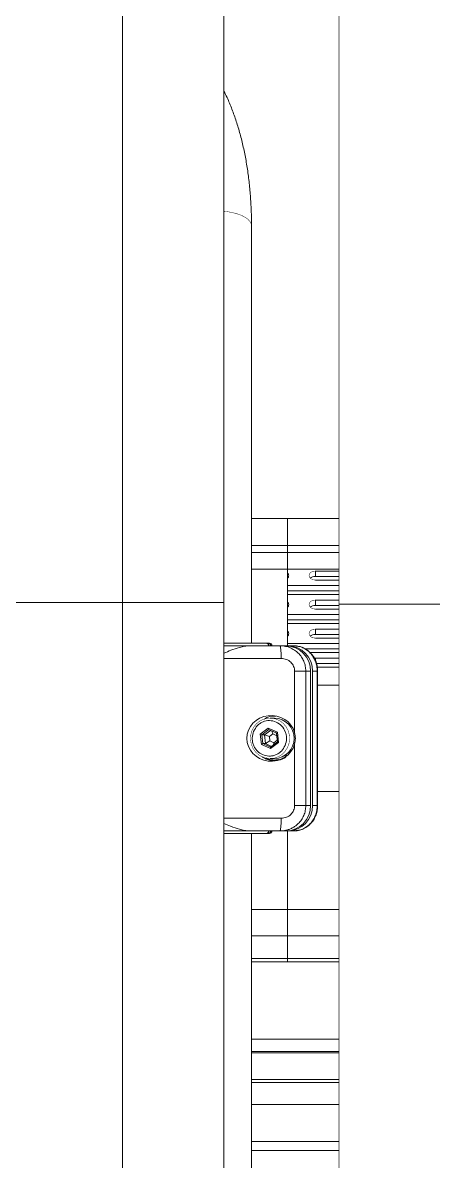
# Model space of a CAD drawing. Header units: millimetres. Extents: x -16985 to -606, y 2122 to 9380.
# Drawn here: x -13072.8 to -12911.1, y 5577.9 to 6026.6 of the extents above; entities that cross this region are included whole.
import ezdxf

# ---------------------------------------------------------------- set-up
doc = ezdxf.new("R2010")
doc.units = ezdxf.units.MM
for name, pattern in [('K5LT32768', [0]), ('K5LT32769', [0]), ('K5LT_THIN', [0])]:
    doc.linetypes.add(name, pattern=pattern)

msp = doc.modelspace()

# ---------------------------------------------------------------- linework, layer by layer
at = {"color": 7, "linetype": 'K5LT_THIN', "lineweight": 18}
for p, q in [((-13033.55, 5798.19), (-13033.55, 6078.19)), ((-12993.55, 6078.19), (-12993.55, 5798.19)), ((-12982.71, 5782.09), (-12982.71, 5946.65)), ((-12968.55, 5831.22), (-12982.71, 5831.22)), ((-12968.55, 5831.22), (-12968.55, 5820.56)), ((-12948.33, 5831.22), (-12968.55, 5831.22)), ((-12968.55, 5817.78), (-12968.55, 5820.56)), ((-12968.55, 5817.78), (-12982.71, 5817.78)), ((-12948.33, 5817.78), (-12968.55, 5817.78)), ((-12968.55, 5817.78), (-12968.55, 5811.26)), ((-12968.55, 5811.26), (-12968.55, 5781.09)), ((-12968.55, 5811.26), (-12968.55, 5809.83)), ((-12968.55, 5807.69), (-12968.55, 5804.84)), ((-12948.33, 5810.55), (-12957.55, 5810.55)), ((-12957.55, 5808.45), (-12957.55, 5810.55)), ((-12948.33, 5808.45), (-12957.55, 5808.45)), ((-12957.55, 5806.97), (-12948.33, 5806.97)), ((-12948.33, 5804.84), (-12968.55, 5804.84)), ((-12948.33, 5802.74), (-12968.55, 5802.74)), ((-13093.55, 5798.19), (-13033.55, 5798.19)), ((-13033.55, 4760.19), (-13033.55, 5798.19)), ((-12993.55, 5798.19), (-13033.55, 5798.19)), ((-12993.55, 5798.19), (-12993.55, 4760.19)), ((-12968.55, 5801.26), (-12968.55, 5798.39)), ((-12968.55, 5801.26), (-12948.33, 5801.26)), ((-12948.33, 5799.11), (-12957.55, 5799.11)), ((-12957.55, 5797.01), (-12957.55, 5799.11)), ((-12968.55, 5796.25), (-12968.55, 5793.4)), ((-12948.33, 5793.4), (-12968.55, 5793.4)), ((-12948.33, 5797.01), (-12957.55, 5797.01)), ((-12957.55, 5795.53), (-12948.33, 5795.53)), ((-12908.23, 5797.5), (-12948.23, 5797.5)), ((-12948.33, 5791.3), (-12968.55, 5791.3)), ((-12968.55, 5789.83), (-12968.55, 5786.96)), ((-12968.55, 5789.83), (-12948.33, 5789.83)), ((-12968.55, 5784.81), (-12968.55, 5781.96)), ((-12948.33, 5787.67), (-12957.55, 5787.67)), ((-12957.55, 5785.57), (-12957.55, 5787.67)), ((-12948.33, 5785.57), (-12957.55, 5785.57)), ((-12976.88, 5782.09), (-12993.55, 5782.09)), ((-12971.45, 5781.09), (-12983.55, 5781.09)), ((-12976.7, 5782.09), (-12976.09, 5782.09)), ((-12969.38, 5780.88), (-12971.46, 5780.99)), ((-12971.37, 5780.91), (-12971.45, 5781.09)), ((-12969.12, 5781.09), (-12971.45, 5781.09)), ((-12969.12, 5781.09), (-12968.33, 5781.09)), ((-12948.33, 5781.96), (-12968.55, 5781.96)), ((-12966, 5781.09), (-12968.33, 5781.09)), ((-12965.45, 5780.9), (-12966, 5781.09)), ((-12948.33, 5779.86), (-12961.62, 5779.86)), ((-12957.55, 5784.1), (-12948.33, 5784.1)), ((-12959.67, 5778.39), (-12948.33, 5778.39)), ((-12957.55, 5776.24), (-12957.99, 5776.22)), ((-12948.33, 5776.24), (-12957.55, 5776.24)), ((-12965.73, 5771.09), (-12965.73, 5746.84)), ((-12961.32, 5771.09), (-12965.73, 5771.09)), ((-12961.32, 5718.09), (-12961.32, 5771.09)), ((-12961.32, 5771.09), (-12959.47, 5771.09)), ((-12959.47, 5771.09), (-12959.47, 5718.09)), ((-12958.68, 5771.09), (-12958.68, 5718.09)), ((-12956.83, 5771.09), (-12958.68, 5771.09)), ((-12948.33, 5774.15), (-12957.14, 5774.15)), ((-12956.83, 5718.09), (-12956.83, 5771.09)), ((-12956.79, 5772.67), (-12948.33, 5772.67)), ((-12956.66, 5718.08), (-12956.66, 5771.09)), ((-12948.33, 5765.59), (-12956.66, 5765.59)), ((-12976.08, 5748.61), (-12979.23, 5746.22)), ((-12972.52, 5746.97), (-12976.08, 5748.61)), ((-12976.08, 5748.61), (-12975.89, 5748.03)), ((-12973.69, 5752.59), (-12975.4, 5752.59)), ((-12979.23, 5746.22), (-12978.81, 5742.2)), ((-12979.23, 5746.22), (-12978.59, 5745.99)), ((-12975.89, 5748.03), (-12978.59, 5745.99)), ((-12978.59, 5745.99), (-12978.23, 5742.54)), ((-12978.59, 5745.99), (-12977.53, 5745.99)), ((-12975.23, 5747.73), (-12977.53, 5745.99)), ((-12977.53, 5745.99), (-12977.18, 5742.54)), ((-12977.53, 5745.99), (-12975.61, 5745.29)), ((-12972.83, 5746.63), (-12975.89, 5748.03)), ((-12974.26, 5746.31), (-12975.61, 5745.29)), ((-12975.61, 5745.29), (-12975.43, 5743.57)), ((-12974.64, 5747.46), (-12974.26, 5746.31)), ((-12972.73, 5745.61), (-12974.26, 5746.31)), ((-12972.52, 5746.97), (-12972.83, 5746.63)), ((-12972.48, 5743.19), (-12972.83, 5746.63)), ((-12972.55, 5743.89), (-12972.73, 5745.61)), ((-12972.73, 5745.61), (-12972.73, 5745.61)), ((-12972.1, 5742.95), (-12972.52, 5746.97)), ((-12978.81, 5742.2), (-12978.23, 5742.54)), ((-12978.81, 5742.2), (-12975.25, 5740.57)), ((-12978.23, 5742.54), (-12975.18, 5741.14)), ((-12977.18, 5742.54), (-12978.23, 5742.54)), ((-12977.18, 5742.54), (-12975.43, 5743.57)), ((-12974.78, 5741.44), (-12977.18, 5742.54)), ((-12975.43, 5743.57), (-12973.9, 5742.86)), ((-12975.25, 5740.57), (-12972.1, 5742.95)), ((-12975.25, 5740.57), (-12975.18, 5741.14)), ((-12975.18, 5741.14), (-12972.48, 5743.19)), ((-12974.01, 5742.03), (-12973.9, 5742.86)), ((-12973.9, 5742.86), (-12972.55, 5743.89)), ((-12972.55, 5743.89), (-12972.55, 5743.88)), ((-12972.48, 5743.19), (-12972.1, 5742.95)), ((-12969.46, 5741.82), (-12969.49, 5741.75)), ((-12965.73, 5742.33), (-12965.73, 5718.09)), ((-12975.4, 5736.59), (-12973.69, 5736.59)), ((-12969.27, 5737.37), (-12969.49, 5737.88)), ((-12969.08, 5738.17), (-12968.87, 5737.67)), ((-12956.66, 5723.59), (-12948.33, 5723.59)), ((-12965.73, 5718.09), (-12961.32, 5718.09)), ((-12959.47, 5718.09), (-12961.32, 5718.09)), ((-12956.83, 5718.09), (-12958.68, 5718.09)), ((-12971.45, 5708.09), (-12983.55, 5708.09)), ((-12971.46, 5708.18), (-12969.38, 5708.29)), ((-12971.45, 5708.09), (-12971.37, 5708.27)), ((-12969.12, 5708.09), (-12971.45, 5708.09)), ((-12968.33, 5708.09), (-12969.12, 5708.09)), ((-12968.55, 5708.09), (-12968.55, 5677.12)), ((-12968.33, 5708.09), (-12966, 5708.09)), ((-12965.45, 5708.27), (-12966, 5708.09)), ((-12976.88, 5707.09), (-12993.55, 5707.09)), ((-12982.71, 5331.17), (-12982.71, 5707.09)), ((-12976.09, 5707.09), (-12976.7, 5707.09)), ((-12976.09, 5707.09), (-12975.58, 5707.09)), ((-12968.55, 5677.12), (-12968.55, 5666.73)), ((-12968.55, 5657.82), (-12968.55, 5666.73)), ((-12982.71, 5656.51), (-12968.55, 5656.51)), ((-12968.55, 5657.82), (-12968.55, 5656.51)), ((-12968.55, 5656.51), (-12948.33, 5656.51)), ((-12982.71, 5621.16), (-12948.33, 5621.16)), ((-12982.71, 5610.16), (-12948.34, 5610.16)), ((-12982.71, 5585.66), (-12948.34, 5585.66)), ((-12982.71, 5582.15), (-12948.34, 5582.15))]:
    msp.add_line(p, q, dxfattribs=at)
at = {"color": 8, "linetype": 'K5LT32768', "lineweight": 15, "true_color": 0x808080}
for p, q in [((-12968.55, 5820.56), (-12982.71, 5820.56)), ((-12948.33, 5820.56), (-12968.55, 5820.56)), ((-12968.55, 5811.26), (-12982.71, 5811.26)), ((-12948.33, 5811.26), (-12968.55, 5811.26)), ((-12993.55, 5781.09), (-12983.55, 5781.09)), ((-12993.55, 5776.09), (-12971.03, 5776.09)), ((-12957.55, 5775.27), (-12957.55, 5776.24)), ((-12956.68, 5771.09), (-12956.83, 5771.09)), ((-12948.33, 5772.66), (-12956.79, 5772.66)), ((-12956.68, 5718.09), (-12956.83, 5718.09)), ((-12971.03, 5713.09), (-12993.55, 5713.09)), ((-12983.55, 5708.09), (-12993.55, 5708.09)), ((-12968.55, 5677.12), (-12982.71, 5677.12)), ((-12948.33, 5677.12), (-12968.55, 5677.12)), ((-12968.55, 5666.73), (-12982.71, 5666.73)), ((-12948.33, 5666.73), (-12968.55, 5666.73)), ((-12968.55, 5657.82), (-12982.71, 5657.82)), ((-12948.33, 5657.82), (-12968.55, 5657.82)), ((-12948.33, 5626.05), (-12982.71, 5626.05)), ((-12982.71, 5620.59), (-12948.33, 5620.59)), ((-12982.71, 5609), (-12948.34, 5609)), ((-12982.71, 5600.23), (-12948.34, 5600.23))]:
    msp.add_line(p, q, dxfattribs=at)
at = {"color": 7, "linetype": 'K5LT_THIN', "const_width": 0.18}
for points in [[(-12948.33, 5797.5), (-12948.33, 5832.34), (-12948.33, 5867.19), (-12948.33, 5902.03), (-12948.33, 5936.87), (-12948.34, 5971.71), (-12948.34, 6006.54), (-12948.34, 6041.37), (-12948.35, 6076.19)], [(-12948.23, 5797.5), (-12948.23, 5832.51), (-12948.23, 5867.52), (-12948.23, 5902.53), (-12948.23, 5937.53), (-12948.24, 5972.53), (-12948.24, 6007.53), (-12948.24, 6042.52), (-12948.25, 6077.5)], [(-12957.55, 5810.55), (-12958.51, 5810.41), (-12959.32, 5810.02), (-12959.86, 5809.44), (-12960.05, 5808.76), (-12959.86, 5808.07), (-12959.32, 5807.49), (-12958.51, 5807.11), (-12957.55, 5806.97)], [(-12957.55, 5799.11), (-12958.51, 5798.97), (-12959.32, 5798.58), (-12959.86, 5798), (-12960.05, 5797.32), (-12959.86, 5796.64), (-12959.32, 5796.06), (-12958.51, 5795.67), (-12957.55, 5795.53)], [(-12948.52, 4790.84), (-12948.5, 4849.83), (-12948.47, 4908.86), (-12948.46, 4967.93), (-12948.44, 5027.04), (-12948.42, 5086.17), (-12948.41, 5145.34), (-12948.39, 5204.54), (-12948.38, 5263.76), (-12948.37, 5323.01), (-12948.36, 5382.28), (-12948.35, 5441.56), (-12948.34, 5500.86), (-12948.34, 5560.17), (-12948.33, 5619.49), (-12948.33, 5678.82), (-12948.33, 5738.16), (-12948.33, 5797.5)], [(-12948.42, 4787.5), (-12948.4, 4846.68), (-12948.38, 4905.91), (-12948.36, 4965.17), (-12948.34, 5024.48), (-12948.32, 5083.81), (-12948.31, 5143.18), (-12948.29, 5202.57), (-12948.28, 5261.99), (-12948.27, 5321.43), (-12948.26, 5380.89), (-12948.25, 5440.38), (-12948.25, 5499.87), (-12948.24, 5559.38), (-12948.23, 5618.9), (-12948.23, 5678.43), (-12948.23, 5737.96), (-12948.23, 5797.5)], [(-12957.55, 5787.67), (-12958.51, 5787.53), (-12959.32, 5787.15), (-12959.86, 5786.57), (-12960.05, 5785.88), (-12959.86, 5785.2), (-12959.32, 5784.62), (-12958.51, 5784.23), (-12957.55, 5784.1)]]:
    msp.add_lwpolyline(points, dxfattribs=at)
at = {"color": 8, "linetype": 'K5LT32769', "true_color": 0x808080, "const_width": 0.18}
msp.add_lwpolyline([(-12982.71, 5946.65), (-12982.81, 5947.36), (-12983.26, 5948.28), (-12984.06, 5949.16), (-12985.19, 5949.97), (-12986.61, 5950.7), (-12988.3, 5951.33), (-12990.2, 5951.83), (-12992.27, 5952.2), (-12993.55, 5952.35)], dxfattribs=at)
at = {"color": 7, "linetype": 'K5LT_THIN', "const_width": 0.18}
msp.add_lwpolyline([(-12978.52, 5737.27), (-12979.97, 5738.14), (-12981.2, 5739.31), (-12982.16, 5740.72), (-12982.8, 5742.32), (-12983.1, 5744.02), (-12983.04, 5745.75), (-12982.62, 5747.42), (-12981.86, 5748.96), (-12980.8, 5750.3), (-12979.49, 5751.37), (-12977.99, 5752.12), (-12976.36, 5752.52), (-12974.7, 5752.55), (-12973.06, 5752.21), (-12971.53, 5751.51), (-12970.19, 5750.49), (-12969.09, 5749.19), (-12968.28, 5747.67), (-12967.81, 5746.01), (-12967.69, 5744.29), (-12967.93, 5742.58), (-12968.52, 5740.96), (-12969.44, 5739.51), (-12970.63, 5738.3), (-12972.04, 5737.38), (-12973.62, 5736.8), (-12975.27, 5736.59), (-12976.93, 5736.75)], close=True, dxfattribs=at)
at = {"color": 7, "linetype": 'K5LT_THIN', "lineweight": 18}
for centre, radius, start, end in [((-12969.47, 5808.76), 1.41, 310.6502, 49.3498), ((-12957.67, 5805.62), 2.83, 87.6845, 132.3902), ((-12969.47, 5797.32), 1.41, 310.6502, 49.3498), ((-12957.67, 5794.18), 2.83, 87.6845, 132.3902), ((-12969.47, 5785.88), 1.41, 310.6502, 49.3498), ((-12957.67, 5782.74), 2.83, 87.6845, 132.3902), ((-12975.55, 5781.09), 1, 0, 90), ((-12969.3, 5771.26), 9.83, 358.9856, 88.9483), ((-12968.51, 5771.26), 9.83, 358.9855, 88.9483), ((-12973.91, 5744.59), 8, 271.5796, 88.4204), ((-12969.3, 5717.91), 9.83, 271.0517, 1.0144), ((-12968.51, 5717.91), 9.83, 271.0517, 1.0144), ((-12975.55, 5708.09), 1, 270, 0)]:
    msp.add_arc(centre, radius, start, end, dxfattribs=at)
msp.add_ellipse((-12974.97, 5744.59), major_axis=(9.55, 0), ratio=0.942745, start_param=0.253552, end_param=6.029633, dxfattribs=at)
for points, knots in [([(-12982.71, 5946.65), (-12982.71, 5947.69), (-12982.73, 5950.7), (-12982.92, 5955.6), (-12983.34, 5961.3), (-12983.98, 5966.89), (-12984.82, 5972.35), (-12985.89, 5977.66), (-12987.17, 5982.82), (-12988.66, 5987.81), (-12990.38, 5992.6), (-12992, 5996.57), (-12993.14, 5998.85), (-12993.55, 5999.67)], [0, 0, 0, 0, 0.052192, 0.15068, 0.249343, 0.348191, 0.447218, 0.546402, 0.645708, 0.745071, 0.844374, 0.943489, 1, 1, 1, 1]), ([(-12983.55, 5781.09), (-12984.17, 5781.05), (-12985.42, 5780.97), (-12987.86, 5780.36), (-12990.57, 5779.44), (-12992.65, 5778.56), (-12993.55, 5778.18)], [0, 0, 0, 0, 0.202511, 0.410037, 0.74354, 1, 1, 1, 1]), ([(-12975.91, 5781.09), (-12975.92, 5781.2), (-12975.94, 5781.42), (-12976.11, 5781.72), (-12976.36, 5781.95), (-12976.63, 5782.07), (-12976.81, 5782.08), (-12976.88, 5782.09)], [0, 0, 0, 0, 0.214236, 0.428467, 0.642855, 0.857585, 1, 1, 1, 1]), ([(-12976.09, 5782.09), (-12975.98, 5782.08), (-12975.76, 5782.05), (-12975.47, 5781.88), (-12975.25, 5781.63), (-12975.14, 5781.35), (-12975.13, 5781.16), (-12975.12, 5781.09)], [0, 0, 0, 0, 0.215165, 0.430337, 0.645323, 0.859952, 1, 1, 1, 1]), ([(-12976.09, 5782.09), (-12975.79, 5782.09), (-12975.47, 5782.09), (-12975.58, 5782.09), (-12975.59, 5782.09)], [0, 0, 0, 0, 0.911739, 1, 1, 1, 1]), ([(-12971.45, 5781.09), (-12971.04, 5781.08), (-12970.38, 5781.06), (-12969.73, 5780.93), (-12969.48, 5780.88)], [0, 0, 0, 0, 0.614218, 1, 1, 1, 1]), ([(-12956.83, 5771.09), (-12956.87, 5771.74), (-12956.94, 5773.07), (-12957.49, 5774.96), (-12958.35, 5776.71), (-12959.3, 5777.97), (-12960.18, 5778.83), (-12960.88, 5779.4), (-12961.67, 5779.92), (-12962.69, 5780.44), (-12964.13, 5780.96), (-12965.31, 5781.04), (-12966, 5781.09)], [0, 0, 0, 0, 0.124479, 0.25095, 0.373176, 0.50131, 0.558996, 0.619853, 0.683886, 0.7511, 0.855667, 1, 1, 1, 1]), ([(-12956.66, 5771), (-12956.68, 5771.63), (-12956.74, 5772.88), (-12957.24, 5774.72), (-12958.03, 5776.43), (-12959.12, 5777.95), (-12960.47, 5779.22), (-12962.02, 5780.18), (-12963.73, 5780.83), (-12964.93, 5780.94), (-12965.53, 5781)], [0, 0, 0, 0, 0.121798, 0.244446, 0.368002, 0.492491, 0.617904, 0.744274, 0.871631, 1, 1, 1, 1]), ([(-12965.73, 5771.09), (-12965.75, 5771.4), (-12965.79, 5772.04), (-12966.19, 5773.29), (-12967.16, 5774.67), (-12968.92, 5775.86), (-12970.32, 5776.01), (-12971.03, 5776.09)], [0, 0, 0, 0, 0.117936, 0.237405, 0.481049, 0.735304, 1, 1, 1, 1]), ([(-12981.87, 5747.35), (-12981.43, 5748.15), (-12980.77, 5749.36), (-12979.36, 5750.5), (-12977.79, 5751.34), (-12975.57, 5751.77), (-12972.93, 5751.19), (-12970.7, 5749.6), (-12969.48, 5747.64), (-12968.99, 5745.88), (-12968.81, 5744.03), (-12969.2, 5742.7), (-12969.46, 5741.82)], [0, 0, 0, 0, 0.123939, 0.188058, 0.251752, 0.373923, 0.5, 0.626077, 0.748248, 0.811942, 0.876062, 1, 1, 1, 1]), ([(-12969.49, 5741.75), (-12969.91, 5740.99), (-12970.57, 5739.81), (-12971.97, 5738.68), (-12973.2, 5738.02), (-12974.53, 5737.64), (-12976.29, 5737.52), (-12978.43, 5738.02), (-12980.23, 5739.3), (-12981.35, 5740.72), (-12981.99, 5741.99), (-12982.36, 5743.38), (-12982.51, 5745.21), (-12982.12, 5746.51), (-12981.87, 5747.35)], [0, 0, 0, 0, 0.119765, 0.184203, 0.25, 0.315796, 0.380235, 0.5, 0.619764, 0.684203, 0.75, 0.815796, 0.880235, 1, 1, 1, 1]), ([(-12971.97, 5736.21), (-12972.46, 5736.13), (-12973.48, 5735.97), (-12975.05, 5736.13), (-12976.25, 5736.42), (-12976.86, 5736.75), (-12976.98, 5736.81)], [0, 0, 0, 0, 0.29199, 0.599278, 0.920241, 1, 1, 1, 1]), ([(-12971.03, 5713.09), (-12970.33, 5713.16), (-12968.94, 5713.32), (-12967.17, 5714.48), (-12966.2, 5715.88), (-12965.78, 5717.13), (-12965.75, 5717.77), (-12965.73, 5718.09)], [0, 0, 0, 0, 0.260448, 0.516059, 0.762984, 0.88262, 1, 1, 1, 1]), ([(-12966, 5708.09), (-12965.56, 5708.11), (-12964.76, 5708.14), (-12963.6, 5708.41), (-12962.29, 5708.89), (-12960.89, 5709.71), (-12959.49, 5710.96), (-12958.35, 5712.46), (-12957.49, 5714.21), (-12956.94, 5716.1), (-12956.87, 5717.43), (-12956.83, 5718.09)], [0, 0, 0, 0, 0.091504, 0.169104, 0.249159, 0.380378, 0.498659, 0.626835, 0.74901, 0.875584, 1, 1, 1, 1]), ([(-12965.53, 5708.18), (-12964.93, 5708.23), (-12963.73, 5708.35), (-12962.02, 5708.99), (-12960.47, 5709.95), (-12959.12, 5711.22), (-12958.03, 5712.74), (-12957.24, 5714.45), (-12956.74, 5716.29), (-12956.68, 5717.55), (-12956.66, 5718.18)], [0, 0, 0, 0, 0.128367, 0.25573, 0.382101, 0.507504, 0.631976, 0.755529, 0.878193, 1, 1, 1, 1]), ([(-12993.55, 5710.99), (-12992.68, 5710.62), (-12990.6, 5709.75), (-12987.9, 5708.82), (-12985.44, 5708.21), (-12984.18, 5708.13), (-12983.55, 5708.09)], [0, 0, 0, 0, 0.248007, 0.589973, 0.792855, 1, 1, 1, 1]), ([(-12976.88, 5707.09), (-12976.77, 5707.1), (-12976.55, 5707.12), (-12976.26, 5707.29), (-12976.04, 5707.55), (-12975.93, 5707.83), (-12975.92, 5708.01), (-12975.91, 5708.09)], [0, 0, 0, 0, 0.215165, 0.430337, 0.645323, 0.859952, 1, 1, 1, 1]), ([(-12975.12, 5708.09), (-12975.13, 5707.97), (-12975.15, 5707.75), (-12975.32, 5707.45), (-12975.56, 5707.22), (-12975.84, 5707.1), (-12976.02, 5707.09), (-12976.09, 5707.09)], [0, 0, 0, 0, 0.214221, 0.428437, 0.64281, 0.857525, 1, 1, 1, 1]), ([(-12969.48, 5708.3), (-12969.66, 5708.26), (-12970.3, 5708.11), (-12970.96, 5708.1), (-12971.45, 5708.09)], [0, 0, 0, 0, 0.271719, 1, 1, 1, 1])]:
    msp.add_open_spline(points, degree=3, knots=knots, dxfattribs=at)
at = {"color": 8, "linetype": 'K5LT32768', "lineweight": 15, "true_color": 0x808080}
for points, knots in [([(-12971.03, 5776.09), (-12971.04, 5776.74), (-12971.05, 5778.06), (-12971.15, 5779.69), (-12971.26, 5780.72), (-12971.34, 5780.86), (-12971.37, 5780.91)], [0, 0, 0, 0, 0.283493, 0.566986, 0.850479, 1, 1, 1, 1]), ([(-12969.48, 5780.88), (-12969.38, 5780.87), (-12968.99, 5780.81), (-12968.36, 5780.62), (-12967.2, 5780.2), (-12965.81, 5779.47), (-12964.25, 5778.21), (-12962.99, 5776.71), (-12962.04, 5774.96), (-12961.44, 5773.07), (-12961.36, 5771.74), (-12961.32, 5771.09)], [0, 0, 0, 0, 0.021462, 0.087023, 0.14117, 0.291104, 0.426562, 0.573128, 0.712943, 0.85761, 1, 1, 1, 1]), ([(-12973.11, 5753.32), (-12973.35, 5753.35), (-12974.15, 5753.44), (-12975.79, 5753.23), (-12977.02, 5752.57), (-12977.75, 5752.19)], [0, 0, 0, 0, 0.147143, 0.496563, 1, 1, 1, 1]), ([(-12978.41, 5737.3), (-12978, 5737.04), (-12977.1, 5736.45), (-12975.52, 5735.94), (-12973.81, 5735.73), (-12971.59, 5735.9), (-12970.12, 5736.65), (-12969.17, 5737.14)], [0, 0, 0, 0, 0.147852, 0.325311, 0.502771, 0.676615, 1, 1, 1, 1]), ([(-12961.32, 5718.09), (-12961.36, 5717.43), (-12961.44, 5716.1), (-12962.04, 5714.21), (-12962.99, 5712.46), (-12964.11, 5711.13), (-12965.27, 5710.13), (-12966.36, 5709.4), (-12967.56, 5708.83), (-12968.62, 5708.45), (-12969.26, 5708.34), (-12969.48, 5708.3)], [0, 0, 0, 0, 0.142258, 0.286986, 0.426679, 0.573241, 0.661827, 0.757, 0.858774, 0.950308, 1, 1, 1, 1]), ([(-12971.37, 5708.27), (-12971.34, 5708.31), (-12971.26, 5708.45), (-12971.15, 5709.48), (-12971.05, 5711.12), (-12971.04, 5712.43), (-12971.03, 5713.09)], [0, 0, 0, 0, 0.149521, 0.433014, 0.716507, 1, 1, 1, 1])]:
    msp.add_open_spline(points, degree=3, knots=knots, dxfattribs=at)
at = {"color": 7, "linetype": 'K5LT_THIN', "lineweight": 18}
msp.add_open_spline([(-12965.73, 5746.84), (-12965.58, 5746.09), (-12965.27, 5744.59), (-12965.58, 5743.08), (-12965.73, 5742.33)], degree=3, dxfattribs=at)

doc.saveas('drawing.dxf')
